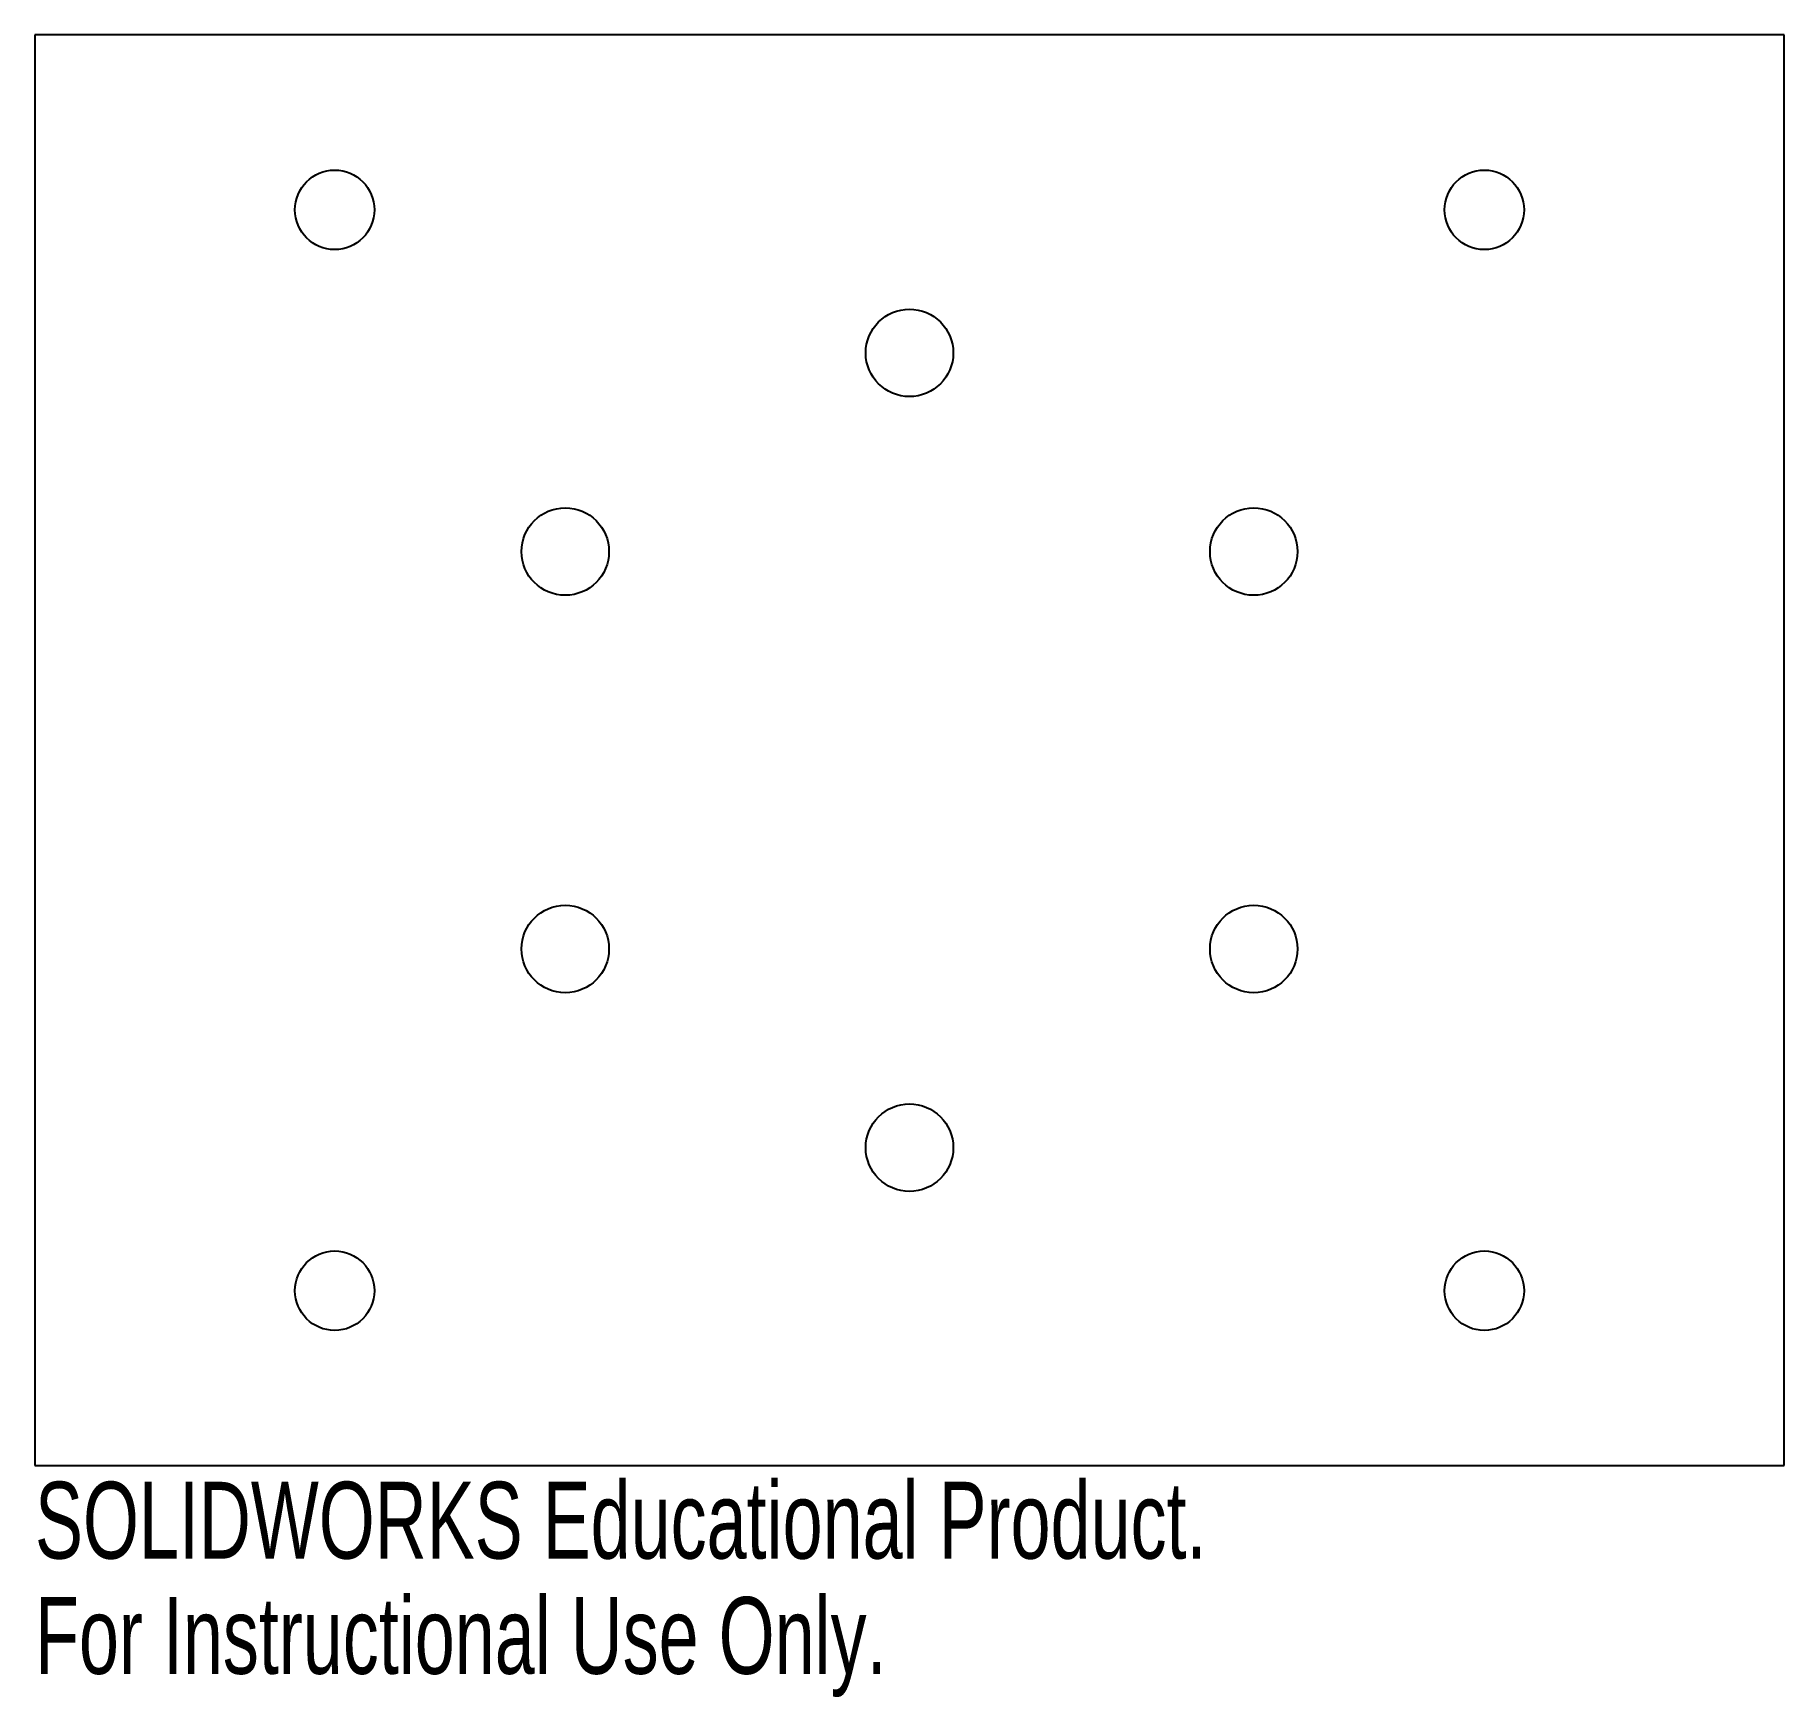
# Model space of a CAD drawing. Header units: millimetres. Extents: x 0 to 110, y -15 to 90.
import ezdxf

# ---------------------------------------------------------------- set-up
doc = ezdxf.new("R2010")
doc.units = ezdxf.units.MM
doc.styles.add('SLDTEXTSTYLE0', font='TXT', dxfattribs={"width": 0.7})

msp = doc.modelspace()

# ---------------------------------------------------------------- linework, layer by layer
at = {"color": 7, "linetype": 'Continuous', "lineweight": 25}
for p, q in [((110, 90), (0, 90)), ((0, 90), (0, 0)), ((110, 0), (110, 90)), ((0, 0), (110, 0))]:
    msp.add_line(p, q, dxfattribs=at)
for centre, radius in [((18.85, 79), 2.5), ((91.15, 79), 2.5), ((55, 70), 2.75), ((33.35, 57.5), 2.75), ((76.65, 57.5), 2.75), ((33.35, 32.5), 2.75), ((76.65, 32.5), 2.75), ((55, 20), 2.75), ((18.85, 11), 2.5), ((91.15, 11), 2.5)]:
    msp.add_circle(centre, radius, dxfattribs=at)

# ---------------------------------------------------------------- texts
at = {"color": 7, "linetype": 'Continuous', "char_height": 4.8336, "attachment_point": 1, "style": 'SLDTEXTSTYLE0'}
for s, insert in [('SOLIDWORKS Educational Product.', (0, -1.02)), ('For Instructional Use Only.', (0, -8.27))]:
    msp.add_mtext(s, dxfattribs=dict(at, insert=insert))

doc.saveas('drawing.dxf')
